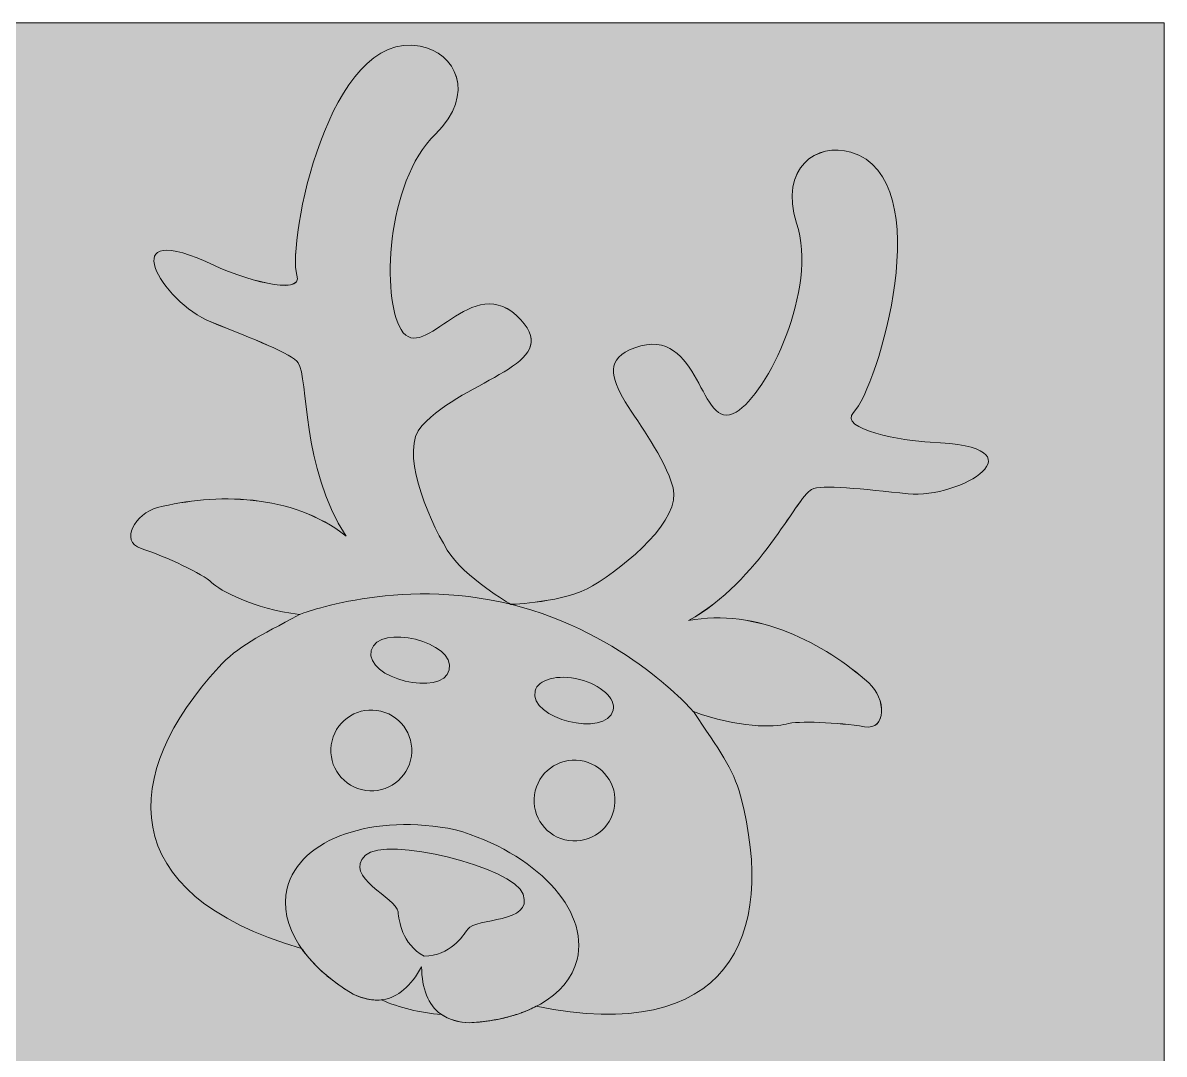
# Model space of a CAD drawing. Header units: inches. Extents: x 0 to 432, y 0 to 432.
# Drawn here: x 249.9 to 432, y 267.4 to 432 of the extents above; entities that cross this region are included whole.
import ezdxf

# ---------------------------------------------------------------- set-up
doc = ezdxf.new("R2010")
doc.units = ezdxf.units.IN
doc.header["$MEASUREMENT"] = 0
doc.layers.add('_U+0421_U+043B_U+043E_U+0439 1', color=7, linetype='Continuous')

# ---------------------------------------------------------------- blocks, each defined once
blk = doc.blocks.new('block 2')
at = {"layer": '_U+0421_U+043B_U+043E_U+0439 1', "true_color": 0x723003}
h = blk.add_hatch(color=36, dxfattribs=at)
h.dxf.hatch_style = 2
edge = h.paths.add_edge_path()
edge.add_spline(control_points=[(375.76, 357.52), (377.21, 358.33), (383.98, 357.6), (391.16, 356.83), (399.36, 355.95), (413.43, 364.44), (394.66, 365.07), (390.57, 365.21), (379.77, 367.13), (382.46, 369.83), (386.24, 373.63), (396.36, 407.07), (382.03, 411.34), (376.6, 412.97), (370.53, 408.87), (373.37, 400.03), (376.78, 389.42), (368.78, 372.87), (363.7, 369.86), (357.69, 366.31), (358.27, 384.01), (347.53, 380.13), (338.2, 376.76), (350.82, 367.98), (353.65, 357.79), (355.04, 352.77), (346.3, 345.44), (340.82, 342.13), (336.44, 339.48), (327.8, 339.18), (327.8, 339.18), (327.86, 339.17), (327.91, 339.15), (327.97, 339.14), (327.91, 339.15), (327.85, 339.17), (327.8, 339.18), (327.8, 339.18), (320.28, 343.47), (317.64, 347.85), (314.33, 353.32), (310, 363.88), (313.56, 367.68), (320.8, 375.39), (336.06, 377.29), (329.36, 384.61), (321.66, 393.04), (313.94, 377.1), (310.27, 383.04), (307.17, 388.06), (307.79, 406.43), (315.74, 414.24), (322.36, 420.75), (318.9, 427.2), (313.33, 428.28), (298.66, 431.16), (292.06, 396.85), (293.65, 391.73), (294.77, 388.09), (284.33, 391.41), (280.63, 393.19), (263.73, 401.36), (272.23, 387.3), (279.91, 384.26), (286.61, 381.61), (292.95, 379.11), (293.86, 377.72), (295.48, 375.24), (294.35, 361.05), (301.49, 350.06), (292.93, 356.92), (280.51, 356.94), (271.43, 354.62), (267.8, 353.69), (265.33, 349.25), (268.79, 348.11), (272.77, 346.8), (278.71, 344.01), (280.04, 342.68), (281.37, 341.36), (286.58, 338.55), (294.07, 337.55), (287.62, 334.11), (284.19, 332.45), (281.18, 329.16), (265.6, 312.17), (264.28, 292.98), (294.4, 284.27), (294.4, 284.27), (294.4, 284.27), (294.4, 284.27), (294.63, 283.93), (294.88, 283.6), (295.14, 283.28), (295.14, 283.27), (295.15, 283.26), (295.16, 283.25), (295.41, 282.93), (295.68, 282.62), (295.95, 282.31), (295.98, 282.28), (296, 282.26), (296.03, 282.23), (296.29, 281.94), (296.57, 281.65), (296.85, 281.37), (296.9, 281.31), (296.96, 281.26), (297.01, 281.21), (297.28, 280.95), (297.55, 280.69), (297.84, 280.44), (297.92, 280.36), (298.02, 280.28), (298.11, 280.2), (298.37, 279.98), (298.63, 279.75), (298.9, 279.53), (299.04, 279.42), (299.19, 279.31), (299.34, 279.2), (299.57, 279.01), (299.81, 278.83), (300.06, 278.65), (300.27, 278.49), (300.5, 278.34), (300.73, 278.18), (300.92, 278.05), (301.1, 277.92), (301.3, 277.79), (301.73, 277.51), (302.18, 277.23), (302.63, 276.96), (303.99, 276.33), (305.53, 275.9), (307.1, 276.06), (310.1, 274.79), (313.17, 274), (316.74, 273.7), (318.06, 272.81), (319.63, 272.47), (321.14, 272.4), (321.14, 272.4), (321.15, 272.4), (321.15, 272.4), (321.68, 272.42), (322.19, 272.46), (322.7, 272.51), (322.94, 272.53), (323.16, 272.57), (323.39, 272.59), (323.66, 272.63), (323.94, 272.66), (324.2, 272.69), (324.51, 272.74), (324.8, 272.79), (325.1, 272.85), (325.28, 272.88), (325.46, 272.91), (325.64, 272.94), (325.98, 273.01), (326.32, 273.09), (326.65, 273.16), (326.77, 273.19), (326.89, 273.22), (327.01, 273.25), (327.38, 273.34), (327.74, 273.44), (328.1, 273.55), (328.17, 273.57), (328.24, 273.59), (328.31, 273.61), (328.69, 273.73), (329.07, 273.86), (329.44, 273.99), (329.47, 274), (329.51, 274.02), (329.54, 274.03), (329.93, 274.17), (330.31, 274.33), (330.68, 274.49), (330.69, 274.49), (330.7, 274.5), (330.71, 274.5), (331.1, 274.67), (331.47, 274.85), (331.83, 275.04), (362.14, 268.83), (370.41, 285.92), (364.4, 308.64), (363.27, 312.95), (361, 316.01), (356.89, 322.06), (356.89, 322.06), (356.86, 322.09), (356.81, 322.15), (356.86, 322.09), (356.89, 322.06), (356.89, 322.06), (363.99, 319.46), (369.91, 319.53), (371.7, 320.08), (373.49, 320.63), (380.05, 320.34), (384.19, 319.65), (387.78, 319.05), (387.65, 324.13), (384.88, 326.64), (377.92, 332.91), (366.91, 338.68), (356.14, 336.58), (367.57, 342.99), (373.17, 356.07), (375.76, 357.52)], knot_values=[0, 0, 0, 0, 1, 1, 1, 2, 2, 2, 3, 3, 3, 4, 4, 4, 5, 5, 5, 6, 6, 6, 7, 7, 7, 8, 8, 8, 9, 9, 9, 10, 10, 10, 11, 11, 11, 12, 12, 12, 13, 13, 13, 14, 14, 14, 15, 15, 15, 16, 16, 16, 17, 17, 17, 18, 18, 18, 19, 19, 19, 20, 20, 20, 21, 21, 21, 22, 22, 22, 23, 23, 23, 24, 24, 24, 25, 25, 25, 26, 26, 26, 27, 27, 27, 28, 28, 28, 29, 29, 29, 30, 30, 30, 31, 31, 31, 32, 32, 32, 33, 33, 33, 34, 34, 34, 35, 35, 35, 36, 36, 36, 37, 37, 37, 38, 38, 38, 39, 39, 39, 40, 40, 40, 41, 41, 41, 42, 42, 42, 43, 43, 43, 44, 44, 44, 45, 45, 45, 46, 46, 46, 47, 47, 47, 48, 48, 48, 49, 49, 49, 50, 50, 50, 51, 51, 51, 52, 52, 52, 53, 53, 53, 54, 54, 54, 55, 55, 55, 56, 56, 56, 57, 57, 57, 58, 58, 58, 59, 59, 59, 60, 60, 60, 61, 61, 61, 62, 62, 62, 63, 63, 63, 64, 64, 64, 65, 65, 65, 66, 66, 66, 67, 67, 67, 68, 68, 68, 69, 69, 69, 70, 70, 70, 71, 71, 71, 71], degree=3, periodic=1)
at = {"layer": '_U+0421_U+043B_U+043E_U+0439 1', "true_color": 0xffffff}
h = blk.add_hatch(color=7, dxfattribs=at)
h.dxf.hatch_style = 2
edge = h.paths.add_edge_path()
edge.add_spline(control_points=[(317.64, 347.85), (314.33, 353.32), (310, 363.88), (313.56, 367.68), (320.8, 375.39), (336.06, 377.29), (329.36, 384.62), (321.66, 393.04), (313.94, 377.1), (310.27, 383.04), (307.17, 388.07), (307.79, 406.43), (315.74, 414.24), (322.36, 420.75), (318.9, 427.21), (313.33, 428.28), (298.66, 431.16), (292.06, 396.85), (293.65, 391.74), (294.77, 388.09), (284.33, 391.42), (280.63, 393.19), (263.73, 401.36), (272.23, 387.3), (279.91, 384.27), (286.61, 381.61), (292.95, 379.11), (293.86, 377.72), (295.48, 375.24), (294.35, 361.05), (301.49, 350.07), (292.93, 356.93), (280.51, 356.94), (271.43, 354.62), (267.8, 353.69), (265.33, 349.25), (268.79, 348.11), (272.77, 346.8), (278.71, 344.01), (280.04, 342.69), (281.37, 341.36), (286.58, 338.55), (294.07, 337.55), (294.07, 337.55), (309.45, 343.71), (327.79, 339.19), (327.8, 339.18), (320.28, 343.47), (317.64, 347.85)], knot_values=[0, 0, 0, 0, 1, 1, 1, 2, 2, 2, 3, 3, 3, 4, 4, 4, 5, 5, 5, 6, 6, 6, 7, 7, 7, 8, 8, 8, 9, 9, 9, 10, 10, 10, 11, 11, 11, 12, 12, 12, 13, 13, 13, 14, 14, 14, 15, 15, 15, 16, 16, 16, 16], degree=3, periodic=1)
h = blk.add_hatch(color=7, dxfattribs=at)
h.dxf.hatch_style = 2
edge = h.paths.add_edge_path()
edge.add_spline(control_points=[(340.82, 342.13), (346.3, 345.44), (355.04, 352.77), (353.65, 357.79), (350.82, 367.98), (338.2, 376.76), (347.53, 380.13), (358.27, 384.01), (357.69, 366.31), (363.7, 369.86), (368.78, 372.87), (376.78, 389.42), (373.37, 400.03), (370.53, 408.87), (376.6, 412.98), (382.03, 411.34), (396.36, 407.07), (386.24, 373.63), (382.46, 369.83), (379.77, 367.13), (390.57, 365.21), (394.66, 365.07), (413.43, 364.44), (399.36, 355.95), (391.16, 356.83), (383.98, 357.6), (377.21, 358.33), (375.76, 357.52), (373.17, 356.08), (367.57, 342.99), (356.14, 336.59), (366.92, 338.68), (377.92, 332.92), (384.88, 326.64), (387.66, 324.14), (387.78, 319.06), (384.19, 319.65), (380.05, 320.34), (373.5, 320.64), (371.7, 320.08), (369.91, 319.53), (363.99, 319.46), (356.89, 322.06), (356.89, 322.06), (346.14, 334.66), (327.8, 339.19), (327.8, 339.18), (336.44, 339.49), (340.82, 342.13)], knot_values=[0, 0, 0, 0, 1, 1, 1, 2, 2, 2, 3, 3, 3, 4, 4, 4, 5, 5, 5, 6, 6, 6, 7, 7, 7, 8, 8, 8, 9, 9, 9, 10, 10, 10, 11, 11, 11, 12, 12, 12, 13, 13, 13, 14, 14, 14, 15, 15, 15, 16, 16, 16, 16], degree=3, periodic=1)
at = {"layer": '_U+0421_U+043B_U+043E_U+0439 1', "true_color": 0xb56833}
h = blk.add_hatch(color=25, dxfattribs=at)
h.dxf.hatch_style = 2
edge = h.paths.add_edge_path()
edge.add_spline(control_points=[(305.52, 331.81), (304.42, 327.35), (316.86, 324.29), (317.96, 328.74), (319.06, 333.19), (306.62, 336.26), (305.52, 331.81)], knot_values=[0, 0, 0, 0, 1, 1, 1, 2, 2, 2, 2], degree=3, periodic=1)
h = blk.add_hatch(color=25, dxfattribs=at)
h.dxf.hatch_style = 2
edge = h.paths.add_edge_path()
edge.add_spline(control_points=[(344.09, 322.29), (342.99, 317.84), (330.55, 320.91), (331.65, 325.36), (332.11, 327.23), (335.27, 328.05), (338.71, 327.21), (342.14, 326.36), (344.55, 324.16), (344.09, 322.29)], knot_values=[0, 0, 0, 0, 1, 1, 1, 2, 2, 2, 3, 3, 3, 3], degree=3, periodic=1)
at = {"layer": '_U+0421_U+043B_U+043E_U+0439 1', "true_color": 0xffffff}
h = blk.add_hatch(color=7, dxfattribs=at)
h.dxf.hatch_style = 2
edge = h.paths.add_edge_path()
edge.add_spline(control_points=[(299.25, 317.41), (300.1, 320.87), (303.6, 322.99), (307.06, 322.13), (310.52, 321.28), (312.63, 317.78), (311.78, 314.32), (310.93, 310.87), (307.43, 308.75), (303.97, 309.61), (300.51, 310.46), (298.4, 313.95), (299.25, 317.41)], knot_values=[0, 0, 0, 0, 1, 1, 1, 2, 2, 2, 3, 3, 3, 4, 4, 4, 4], degree=3, periodic=1)
h = blk.add_hatch(color=7, dxfattribs=at)
h.dxf.hatch_style = 2
edge = h.paths.add_edge_path()
edge.add_spline(control_points=[(331.68, 309.42), (332.53, 312.88), (336.02, 314.99), (339.48, 314.14), (342.94, 313.28), (345.06, 309.79), (344.2, 306.33), (343.35, 302.87), (339.85, 300.76), (336.39, 301.61), (332.94, 302.46), (330.82, 305.96), (331.68, 309.42)], knot_values=[0, 0, 0, 0, 1, 1, 1, 2, 2, 2, 3, 3, 3, 4, 4, 4, 4], degree=3, periodic=1)
at = {"layer": '_U+0421_U+043B_U+043E_U+0439 1', "true_color": 0xb56833}
h = blk.add_hatch(color=25, dxfattribs=at)
h.dxf.hatch_style = 2
edge = h.paths.add_edge_path()
edge.add_spline(control_points=[(321.14, 272.4), (319.56, 272.47), (317.89, 272.84), (316.54, 273.83), (314.59, 275.27), (313.58, 277.81), (313.53, 281.34), (311.85, 278.24), (309.77, 276.46), (307.38, 276.09), (305.72, 275.84), (304.07, 276.29), (302.64, 276.96), (295.04, 281.44), (290.64, 287.97), (292.11, 293.9), (294.07, 301.87), (305.92, 305.89), (318.93, 303.22), (331.69, 299.53), (340.3, 290.47), (338.34, 282.49), (336.88, 276.57), (329.95, 272.83), (321.14, 272.4)], knot_values=[0, 0, 0, 0, 1, 1, 1, 2, 2, 2, 3, 3, 3, 4, 4, 4, 5, 5, 5, 6, 6, 6, 7, 7, 7, 8, 8, 8, 8], degree=3, periodic=1)
at = {"layer": '_U+0421_U+043B_U+043E_U+0439 1', "true_color": 0xffffff}
h = blk.add_hatch(color=7, dxfattribs=at)
h.dxf.hatch_style = 2
edge = h.paths.add_edge_path()
edge.add_spline(control_points=[(329.74, 292.92), (331.37, 288.17), (322.18, 289.24), (320.91, 287.35), (320.15, 286.21), (318.07, 283.12), (313.95, 283.04), (310.34, 285.02), (309.94, 288.73), (309.79, 290.09), (309.55, 292.35), (300.92, 295.68), (304.57, 299.13), (307.88, 302.26), (328.27, 297.23), (329.74, 292.92)], knot_values=[0, 0, 0, 0, 1, 1, 1, 2, 2, 2, 3, 3, 3, 4, 4, 4, 5, 5, 5, 5], degree=3, periodic=1)
at = {"layer": '_U+0421_U+043B_U+043E_U+0439 1', "lineweight": 0}
for points, knots in [([(375.76, 357.52), (377.21, 358.33), (383.98, 357.6), (391.16, 356.83), (399.36, 355.95), (413.43, 364.44), (394.66, 365.07), (390.57, 365.21), (379.77, 367.13), (382.46, 369.83), (386.24, 373.63), (396.36, 407.07), (382.03, 411.34), (376.6, 412.97), (370.53, 408.87), (373.37, 400.03), (376.78, 389.42), (368.78, 372.87), (363.7, 369.86), (357.69, 366.31), (358.27, 384.01), (347.53, 380.13), (338.2, 376.76), (350.82, 367.98), (353.65, 357.79), (355.04, 352.77), (346.3, 345.44), (340.82, 342.13), (336.44, 339.48), (327.8, 339.18), (327.8, 339.18), (327.86, 339.17), (327.91, 339.15), (327.97, 339.14), (327.91, 339.15), (327.85, 339.17), (327.8, 339.18), (327.8, 339.18), (320.28, 343.47), (317.64, 347.85), (314.33, 353.32), (310, 363.88), (313.56, 367.68), (320.8, 375.39), (336.06, 377.29), (329.36, 384.61), (321.66, 393.04), (313.94, 377.1), (310.27, 383.04), (307.17, 388.06), (307.79, 406.43), (315.74, 414.24), (322.36, 420.75), (318.9, 427.2), (313.33, 428.28), (298.66, 431.16), (292.06, 396.85), (293.65, 391.73), (294.77, 388.09), (284.33, 391.41), (280.63, 393.19), (263.73, 401.36), (272.23, 387.3), (279.91, 384.26), (286.61, 381.61), (292.95, 379.11), (293.86, 377.72), (295.48, 375.24), (294.35, 361.05), (301.49, 350.06), (292.93, 356.92), (280.51, 356.94), (271.43, 354.62), (267.8, 353.69), (265.33, 349.25), (268.79, 348.11), (272.77, 346.8), (278.71, 344.01), (280.04, 342.68), (281.37, 341.36), (286.58, 338.55), (294.07, 337.55), (287.62, 334.11), (284.19, 332.45), (281.18, 329.16), (265.6, 312.17), (264.28, 292.98), (294.4, 284.27), (294.4, 284.27), (294.4, 284.27), (294.4, 284.27), (294.63, 283.93), (294.88, 283.6), (295.14, 283.28), (295.14, 283.27), (295.15, 283.26), (295.16, 283.25), (295.41, 282.93), (295.68, 282.62), (295.95, 282.31), (295.98, 282.28), (296, 282.26), (296.03, 282.23), (296.29, 281.94), (296.57, 281.65), (296.85, 281.37), (296.9, 281.31), (296.96, 281.26), (297.01, 281.21), (297.28, 280.95), (297.55, 280.69), (297.84, 280.44), (297.92, 280.36), (298.02, 280.28), (298.11, 280.2), (298.37, 279.98), (298.63, 279.75), (298.9, 279.53), (299.04, 279.42), (299.19, 279.31), (299.34, 279.2), (299.57, 279.01), (299.81, 278.83), (300.06, 278.65), (300.27, 278.49), (300.5, 278.34), (300.73, 278.18), (300.92, 278.05), (301.1, 277.92), (301.3, 277.79), (301.73, 277.51), (302.18, 277.23), (302.63, 276.96), (303.99, 276.33), (305.53, 275.9), (307.1, 276.06), (310.1, 274.79), (313.17, 274), (316.74, 273.7), (318.06, 272.81), (319.63, 272.47), (321.14, 272.4), (321.14, 272.4), (321.15, 272.4), (321.15, 272.4), (321.68, 272.42), (322.19, 272.46), (322.7, 272.51), (322.94, 272.53), (323.16, 272.57), (323.39, 272.59), (323.66, 272.63), (323.94, 272.66), (324.2, 272.69), (324.51, 272.74), (324.8, 272.79), (325.1, 272.85), (325.28, 272.88), (325.46, 272.91), (325.64, 272.94), (325.98, 273.01), (326.32, 273.09), (326.65, 273.16), (326.77, 273.19), (326.89, 273.22), (327.01, 273.25), (327.38, 273.34), (327.74, 273.44), (328.1, 273.55), (328.17, 273.57), (328.24, 273.59), (328.31, 273.61), (328.69, 273.73), (329.07, 273.86), (329.44, 273.99), (329.47, 274), (329.51, 274.02), (329.54, 274.03), (329.93, 274.17), (330.31, 274.33), (330.68, 274.49), (330.69, 274.49), (330.7, 274.5), (330.71, 274.5), (331.1, 274.67), (331.47, 274.85), (331.83, 275.04), (362.14, 268.83), (370.41, 285.92), (364.4, 308.64), (363.27, 312.95), (361, 316.01), (356.89, 322.06), (356.89, 322.06), (356.86, 322.09), (356.81, 322.15), (356.86, 322.09), (356.89, 322.06), (356.89, 322.06), (363.99, 319.46), (369.91, 319.53), (371.7, 320.08), (373.49, 320.63), (380.05, 320.34), (384.19, 319.65), (387.78, 319.05), (387.65, 324.13), (384.88, 326.64), (377.92, 332.91), (366.91, 338.68), (356.14, 336.58), (367.57, 342.99), (373.17, 356.07), (375.76, 357.52)], [0, 0, 0, 0, 1, 1, 1, 2, 2, 2, 3, 3, 3, 4, 4, 4, 5, 5, 5, 6, 6, 6, 7, 7, 7, 8, 8, 8, 9, 9, 9, 10, 10, 10, 11, 11, 11, 12, 12, 12, 13, 13, 13, 14, 14, 14, 15, 15, 15, 16, 16, 16, 17, 17, 17, 18, 18, 18, 19, 19, 19, 20, 20, 20, 21, 21, 21, 22, 22, 22, 23, 23, 23, 24, 24, 24, 25, 25, 25, 26, 26, 26, 27, 27, 27, 28, 28, 28, 29, 29, 29, 30, 30, 30, 31, 31, 31, 32, 32, 32, 33, 33, 33, 34, 34, 34, 35, 35, 35, 36, 36, 36, 37, 37, 37, 38, 38, 38, 39, 39, 39, 40, 40, 40, 41, 41, 41, 42, 42, 42, 43, 43, 43, 44, 44, 44, 45, 45, 45, 46, 46, 46, 47, 47, 47, 48, 48, 48, 49, 49, 49, 50, 50, 50, 51, 51, 51, 52, 52, 52, 53, 53, 53, 54, 54, 54, 55, 55, 55, 56, 56, 56, 57, 57, 57, 58, 58, 58, 59, 59, 59, 60, 60, 60, 61, 61, 61, 62, 62, 62, 63, 63, 63, 64, 64, 64, 65, 65, 65, 66, 66, 66, 67, 67, 67, 68, 68, 68, 69, 69, 69, 70, 70, 70, 71, 71, 71, 71]), ([(317.64, 347.85), (314.33, 353.32), (310, 363.88), (313.56, 367.68), (320.8, 375.39), (336.06, 377.29), (329.36, 384.62), (321.66, 393.04), (313.94, 377.1), (310.27, 383.04), (307.17, 388.07), (307.79, 406.43), (315.74, 414.24), (322.36, 420.75), (318.9, 427.21), (313.33, 428.28), (298.66, 431.16), (292.06, 396.85), (293.65, 391.74), (294.77, 388.09), (284.33, 391.42), (280.63, 393.19), (263.73, 401.36), (272.23, 387.3), (279.91, 384.27), (286.61, 381.61), (292.95, 379.11), (293.86, 377.72), (295.48, 375.24), (294.35, 361.05), (301.49, 350.07), (292.93, 356.93), (280.51, 356.94), (271.43, 354.62), (267.8, 353.69), (265.33, 349.25), (268.79, 348.11), (272.77, 346.8), (278.71, 344.01), (280.04, 342.69), (281.37, 341.36), (286.58, 338.55), (294.07, 337.55), (294.07, 337.55), (309.45, 343.71), (327.79, 339.19), (327.8, 339.18), (320.28, 343.47), (317.64, 347.85)], [0, 0, 0, 0, 1, 1, 1, 2, 2, 2, 3, 3, 3, 4, 4, 4, 5, 5, 5, 6, 6, 6, 7, 7, 7, 8, 8, 8, 9, 9, 9, 10, 10, 10, 11, 11, 11, 12, 12, 12, 13, 13, 13, 14, 14, 14, 15, 15, 15, 16, 16, 16, 16]), ([(340.82, 342.13), (346.3, 345.44), (355.04, 352.77), (353.65, 357.79), (350.82, 367.98), (338.2, 376.76), (347.53, 380.13), (358.27, 384.01), (357.69, 366.31), (363.7, 369.86), (368.78, 372.87), (376.78, 389.42), (373.37, 400.03), (370.53, 408.87), (376.6, 412.98), (382.03, 411.34), (396.36, 407.07), (386.24, 373.63), (382.46, 369.83), (379.77, 367.13), (390.57, 365.21), (394.66, 365.07), (413.43, 364.44), (399.36, 355.95), (391.16, 356.83), (383.98, 357.6), (377.21, 358.33), (375.76, 357.52), (373.17, 356.08), (367.57, 342.99), (356.14, 336.59), (366.92, 338.68), (377.92, 332.92), (384.88, 326.64), (387.66, 324.14), (387.78, 319.06), (384.19, 319.65), (380.05, 320.34), (373.5, 320.64), (371.7, 320.08), (369.91, 319.53), (363.99, 319.46), (356.89, 322.06), (356.89, 322.06), (346.14, 334.66), (327.8, 339.19), (327.8, 339.18), (336.44, 339.49), (340.82, 342.13)], [0, 0, 0, 0, 1, 1, 1, 2, 2, 2, 3, 3, 3, 4, 4, 4, 5, 5, 5, 6, 6, 6, 7, 7, 7, 8, 8, 8, 9, 9, 9, 10, 10, 10, 11, 11, 11, 12, 12, 12, 13, 13, 13, 14, 14, 14, 15, 15, 15, 16, 16, 16, 16]), ([(305.52, 331.81), (304.42, 327.35), (316.86, 324.29), (317.96, 328.74), (319.06, 333.19), (306.62, 336.26), (305.52, 331.81)], [0, 0, 0, 0, 1, 1, 1, 2, 2, 2, 2]), ([(344.09, 322.29), (342.99, 317.84), (330.55, 320.91), (331.65, 325.36), (332.11, 327.23), (335.27, 328.05), (338.71, 327.21), (342.14, 326.36), (344.55, 324.16), (344.09, 322.29)], [0, 0, 0, 0, 1, 1, 1, 2, 2, 2, 3, 3, 3, 3]), ([(299.25, 317.41), (300.1, 320.87), (303.6, 322.99), (307.06, 322.13), (310.52, 321.28), (312.63, 317.78), (311.78, 314.32), (310.93, 310.87), (307.43, 308.75), (303.97, 309.61), (300.51, 310.46), (298.4, 313.95), (299.25, 317.41)], [0, 0, 0, 0, 1, 1, 1, 2, 2, 2, 3, 3, 3, 4, 4, 4, 4]), ([(331.68, 309.42), (332.53, 312.88), (336.02, 314.99), (339.48, 314.14), (342.94, 313.28), (345.06, 309.79), (344.2, 306.33), (343.35, 302.87), (339.85, 300.76), (336.39, 301.61), (332.94, 302.46), (330.82, 305.96), (331.68, 309.42)], [0, 0, 0, 0, 1, 1, 1, 2, 2, 2, 3, 3, 3, 4, 4, 4, 4]), ([(321.14, 272.4), (319.56, 272.47), (317.89, 272.84), (316.54, 273.83), (314.59, 275.27), (313.58, 277.81), (313.53, 281.34), (311.85, 278.24), (309.77, 276.46), (307.38, 276.09), (305.72, 275.84), (304.07, 276.29), (302.64, 276.96), (295.04, 281.44), (290.64, 287.97), (292.11, 293.9), (294.07, 301.87), (305.92, 305.89), (318.93, 303.22), (331.69, 299.53), (340.3, 290.47), (338.34, 282.49), (336.88, 276.57), (329.95, 272.83), (321.14, 272.4)], [0, 0, 0, 0, 1, 1, 1, 2, 2, 2, 3, 3, 3, 4, 4, 4, 5, 5, 5, 6, 6, 6, 7, 7, 7, 8, 8, 8, 8]), ([(329.74, 292.92), (331.37, 288.17), (322.18, 289.24), (320.91, 287.35), (320.15, 286.21), (318.07, 283.12), (313.95, 283.04), (310.34, 285.02), (309.94, 288.73), (309.79, 290.09), (309.55, 292.35), (300.92, 295.68), (304.57, 299.13), (307.88, 302.26), (328.27, 297.23), (329.74, 292.92)], [0, 0, 0, 0, 1, 1, 1, 2, 2, 2, 3, 3, 3, 4, 4, 4, 5, 5, 5, 5])]:
    blk.add_open_spline(points, degree=3, knots=knots, dxfattribs=at)

msp = doc.modelspace()

# ---------------------------------------------------------------- hatches: boundary and pattern name
at = {"layer": '_U+0421_U+043B_U+043E_U+0439 1', "true_color": 0xe8c792}
h = msp.add_hatch(color=31, dxfattribs=at)
h.dxf.hatch_style = 2
h.paths.add_polyline_path([(0, 432), (432, 432), (432, 0), (0, 0)])

# ---------------------------------------------------------------- linework, layer by layer
at = {"layer": '_U+0421_U+043B_U+043E_U+0439 1', "lineweight": 0}
msp.add_lwpolyline([(0, 432), (432, 432), (432, 0), (0, 0), (0, 432)], dxfattribs=at)

# ---------------------------------------------------------------- block references
at = {"layer": '_U+0421_U+043B_U+043E_U+0439 1'}
msp.add_blockref('block 2', (0, 0), dxfattribs=at)

doc.saveas('drawing.dxf')
